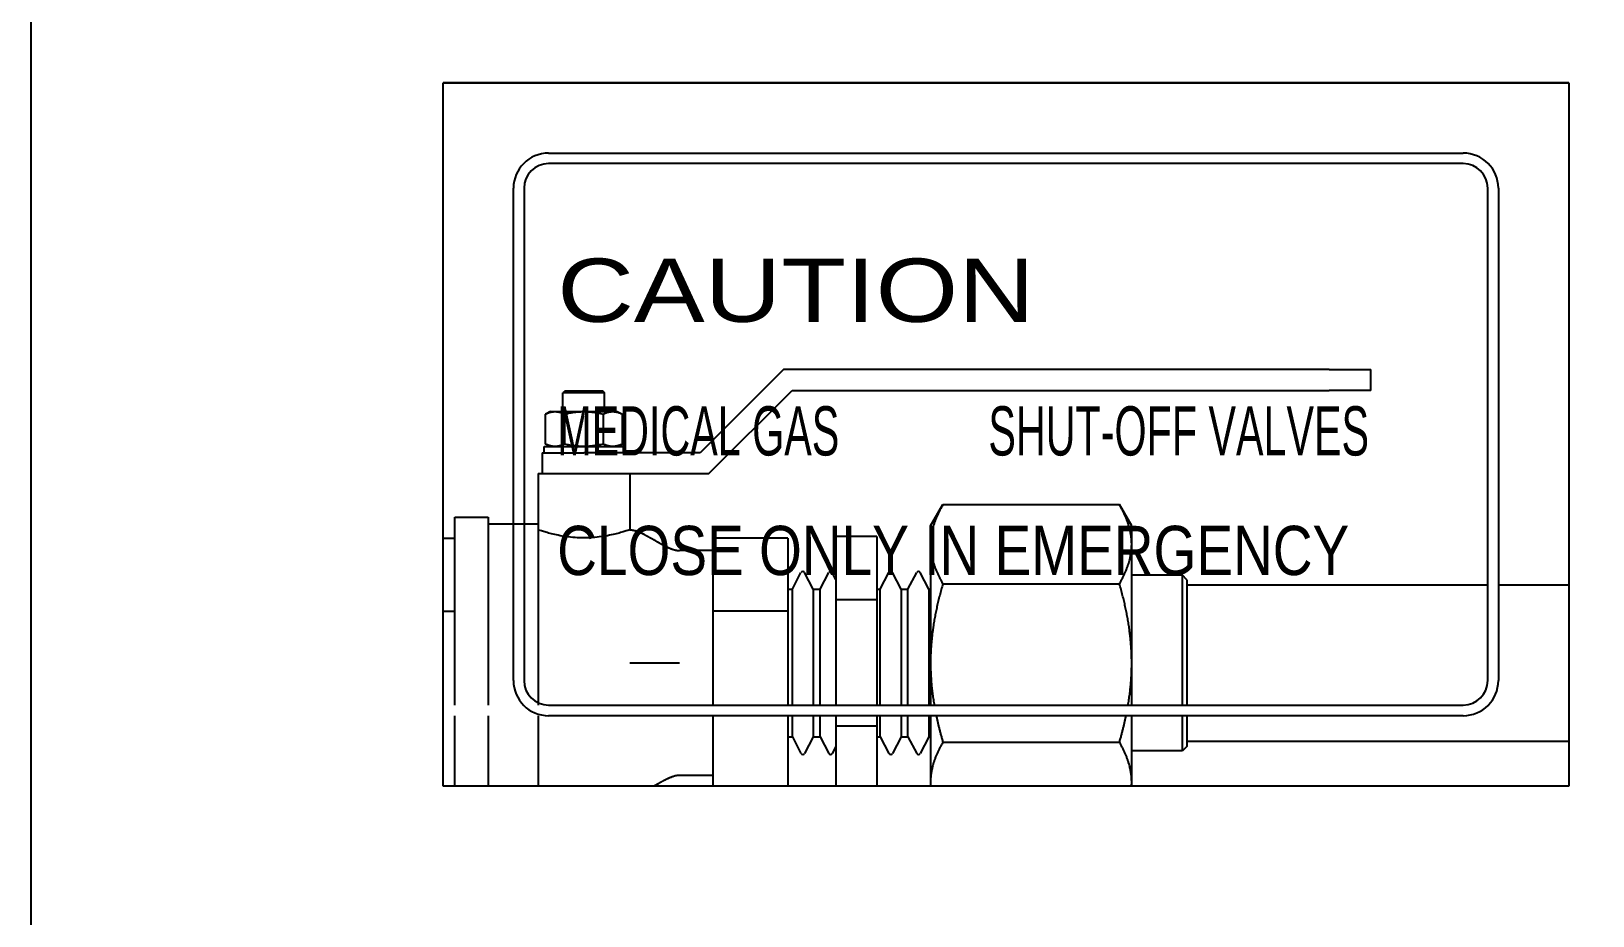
# Model space of a CAD drawing. Header units: millimetres. Extents: x 10903 to 284569, y 2319 to 62017.
# Drawn here: x 237680 to 238789, y 11393 to 12022 of the extents above; entities that cross this region are included whole.
import ezdxf

# ---------------------------------------------------------------- set-up
doc = ezdxf.new("R2010")
doc.units = ezdxf.units.MM
doc.layers.add('cps', color=7, linetype='Continuous')
doc.layers.add('CPST', color=6, linetype='Continuous')
doc.styles.add('SANSSERIF', font='sas_____.pfb', dxfattribs={"height": 10})

msp = doc.modelspace()

# ---------------------------------------------------------------- linework, layer by layer
at = {"layer": 'cps'}
for p, q in [((238772.3, 11985), (237972.3, 11985)), ((237972.3, 11985), (238772.3, 11985)), ((237972.3, 11985), (238772.3, 11985)), ((238772.3, 11985), (237972.3, 11985)), ((237972.3, 11485), (237972.3, 11985)), ((238772.3, 11985), (238772.3, 11485)), ((238772.3, 11985), (238772.3, 11485)), ((238047.3, 11935), (238697.3, 11935)), ((238047.3, 11935), (238697.3, 11935)), ((238697.3, 11927.5), (238047.3, 11927.5)), ((238697.3, 11927.5), (238047.3, 11927.5)), ((238022.3, 11560), (238022.3, 11910)), ((238022.3, 11560), (238022.3, 11910)), ((238029.8, 11910), (238029.8, 11560)), ((238029.8, 11910), (238029.8, 11560)), ((238714.8, 11560), (238714.8, 11910)), ((238714.8, 11560), (238714.8, 11910)), ((238722.3, 11910), (238722.3, 11560)), ((238722.3, 11910), (238722.3, 11560)), ((238047.3, 11542.5), (238697.3, 11542.5)), ((238047.3, 11542.5), (238697.3, 11542.5)), ((238697.3, 11535), (238047.3, 11535)), ((238697.3, 11535), (238047.3, 11535)), ((238772.3, 11485), (237972.3, 11485)), ((238772.3, 11485), (237972.3, 11485))]:
    msp.add_line(p, q, dxfattribs=at)
at = {"layer": 'cps', "color": 8}
for p, q in [((238214.2, 11781.1), (238155, 11721.9)), ((238214.2, 11781.1), (238155, 11721.9)), ((238602, 11781.1), (238214.2, 11781.1)), ((238602, 11781.1), (238214.2, 11781.1)), ((238602, 11781.1), (238631.6, 11781.1)), ((238602, 11781.1), (238631.6, 11781.1)), ((238631.6, 11766.3), (238631.6, 11781.1)), ((238631.6, 11766.3), (238631.6, 11781.1)), ((238059, 11766), (238057.5, 11764.5)), ((238059, 11766), (238057.5, 11764.5)), ((238072.3, 11764.5), (238057.5, 11764.5)), ((238057.5, 11751.2), (238057.5, 11764.5)), ((238057.5, 11751.2), (238057.5, 11764.5)), ((238072.3, 11764.5), (238057.5, 11764.5)), ((238059, 11766), (238072.3, 11766)), ((238059, 11766), (238072.3, 11766)), ((238072.3, 11766), (238085.7, 11766)), ((238072.3, 11766), (238085.7, 11766)), ((238087.1, 11764.5), (238072.3, 11764.5)), ((238087.1, 11764.5), (238072.3, 11764.5)), ((238085.7, 11766), (238087.1, 11764.5)), ((238085.7, 11766), (238087.1, 11764.5)), ((238087.1, 11751.2), (238087.1, 11764.5)), ((238087.1, 11751.2), (238087.1, 11764.5)), ((238161.1, 11707.1), (238220.3, 11766.3)), ((238161.1, 11707.1), (238220.3, 11766.3)), ((238220.3, 11766.3), (238602, 11766.3)), ((238220.3, 11766.3), (238602, 11766.3)), ((238631.6, 11766.3), (238602, 11766.3)), ((238631.6, 11766.3), (238602, 11766.3)), ((238048.7, 11751.2), (238045, 11749.5)), ((238048.7, 11751.2), (238045, 11749.5)), ((238045, 11728.1), (238045, 11749.5)), ((238045, 11728.1), (238045, 11749.5)), ((238048.7, 11751.2), (238072.3, 11751.2)), ((238048.7, 11751.2), (238072.3, 11751.2)), ((238058.7, 11728.1), (238058.7, 11749.5)), ((238058.7, 11728.1), (238058.7, 11749.5)), ((238072.3, 11751.2), (238096, 11751.2)), ((238072.3, 11751.2), (238096, 11751.2)), ((238086, 11749.5), (238086, 11728.1)), ((238086, 11749.5), (238086, 11728.1)), ((238096, 11751.2), (238099.7, 11749.5)), ((238096, 11751.2), (238099.7, 11749.5)), ((238099.7, 11728.1), (238099.7, 11749.5)), ((238099.7, 11728.1), (238099.7, 11749.5)), ((238042.7, 11721.9), (238042.7, 11707.1)), ((238042.7, 11721.9), (238072.3, 11721.9)), ((238042.7, 11721.9), (238072.3, 11721.9)), ((238042.7, 11721.9), (238042.7, 11707.1)), ((238044.2, 11721.9), (238044.2, 11726.4)), ((238044.2, 11726.4), (238072.3, 11726.4)), ((238044.2, 11726.4), (238072.3, 11726.4)), ((238044.2, 11721.9), (238044.2, 11726.4)), ((238048.7, 11726.4), (238045, 11728.1)), ((238048.7, 11726.4), (238045, 11728.1)), ((238072.3, 11726.4), (238100.5, 11726.4)), ((238072.3, 11726.4), (238100.5, 11726.4)), ((238155, 11721.9), (238072.3, 11721.9)), ((238155, 11721.9), (238072.3, 11721.9)), ((238096, 11726.4), (238099.7, 11728.1)), ((238096, 11726.4), (238099.7, 11728.1)), ((238100.5, 11721.9), (238100.5, 11726.4)), ((238100.5, 11721.9), (238100.5, 11726.4)), ((238039.8, 11707.1), (238085.9, 11707.1)), ((238039.8, 11707.1), (238039.8, 11671.4)), ((238039.8, 11707.1), (238039.8, 11671.4)), ((238039.8, 11707.1), (238085.9, 11707.1)), ((238085.9, 11707.1), (238161.1, 11707.1)), ((238085.9, 11707.1), (238161.1, 11707.1)), ((238104.9, 11707.1), (238104.9, 11667.2)), ((238104.9, 11707.1), (238104.9, 11667.2)), ((237980.6, 11542.5), (237980.6, 11676.1)), ((237980.6, 11676.1), (238004.3, 11676.1)), ((237980.6, 11676.1), (238004.3, 11676.1)), ((237980.6, 11542.5), (237980.6, 11676.1)), ((238004.3, 11676.1), (238004.3, 11542.5)), ((238004.3, 11676.1), (238004.3, 11542.5)), ((238318.7, 11670), (238327.5, 11685.1)), ((238318.7, 11670), (238327.5, 11685.1)), ((238327.5, 11685.1), (238453, 11685.1)), ((238327.5, 11685.1), (238453, 11685.1)), ((238461.7, 11670), (238453, 11685.1)), ((238461.7, 11670), (238453, 11685.1)), ((238004.3, 11671.4), (238039.8, 11671.4)), ((238004.3, 11671.4), (238039.8, 11671.4)), ((238039.8, 11671.4), (238039.8, 11542.5)), ((238039.8, 11671.4), (238039.8, 11542.5)), ((238318.7, 11670), (238318.7, 11656.9)), ((238318.7, 11670), (238318.7, 11656.9)), ((238461.7, 11656.9), (238461.7, 11670)), ((238461.7, 11656.9), (238461.7, 11670)), ((237972.3, 11661.3), (237980.6, 11661.3)), ((237972.3, 11661.3), (237980.6, 11661.3)), ((238164.1, 11661.3), (238164.1, 11609.3)), ((238217.3, 11661.3), (238164.1, 11661.3)), ((238217.3, 11661.3), (238164.1, 11661.3)), ((238164.1, 11661.3), (238164.1, 11609.3)), ((238217.3, 11661.3), (238217.3, 11609.3)), ((238217.3, 11661.3), (238217.3, 11609.3)), ((238251.5, 11662.5), (238251.5, 11617.5)), ((238280.5, 11662.5), (238251.5, 11662.5)), ((238280.5, 11662.5), (238251.5, 11662.5)), ((238251.5, 11662.5), (238251.5, 11617.5)), ((238280.5, 11662.5), (238280.5, 11617.5)), ((238280.5, 11662.5), (238280.5, 11617.5)), ((238318.7, 11656.9), (238318.7, 11572.5)), ((238318.7, 11656.9), (238318.7, 11572.5)), ((238461.7, 11572.5), (238461.7, 11656.9)), ((238461.7, 11572.5), (238461.7, 11656.9)), ((238164.1, 11652.4), (238140.4, 11652.4)), ((238164.1, 11652.4), (238140.4, 11652.4)), ((238220.5, 11624.9), (238226.6, 11636.8)), ((238220.5, 11624.9), (238226.6, 11636.8)), ((238235.3, 11624.9), (238229.1, 11636.8)), ((238235.3, 11624.9), (238229.1, 11636.8)), ((238240.3, 11624.9), (238246.4, 11636.8)), ((238240.3, 11624.9), (238246.4, 11636.8)), ((238251.5, 11631.8), (238248.9, 11636.8)), ((238251.5, 11631.8), (238248.9, 11636.8)), ((238282.9, 11624.9), (238289.1, 11636.8)), ((238282.9, 11624.9), (238289.1, 11636.8)), ((238297.8, 11624.9), (238291.6, 11636.8)), ((238297.8, 11624.9), (238291.6, 11636.8)), ((238302.7, 11624.9), (238308.9, 11636.8)), ((238302.7, 11624.9), (238308.9, 11636.8)), ((238317.6, 11624.9), (238311.4, 11636.8)), ((238317.6, 11624.9), (238311.4, 11636.8)), ((238497.7, 11635), (238461.7, 11635)), ((238497.7, 11635), (238461.7, 11635)), ((238497.7, 11626.6), (238497.7, 11635)), ((238501, 11631.7), (238497.7, 11635)), ((238501, 11631.7), (238497.7, 11635)), ((238497.7, 11626.6), (238497.7, 11635)), ((238501, 11631.7), (238501, 11623.8)), ((238501, 11631.7), (238501, 11623.8)), ((238217.3, 11624.9), (238220.5, 11624.9)), ((238217.3, 11624.9), (238220.5, 11624.9)), ((238220.5, 11598.7), (238220.5, 11624.9)), ((238220.5, 11598.7), (238220.5, 11624.9)), ((238235.3, 11624.9), (238235.3, 11598.7)), ((238235.3, 11624.9), (238240.3, 11624.9)), ((238235.3, 11624.9), (238240.3, 11624.9)), ((238235.3, 11624.9), (238235.3, 11598.7)), ((238240.3, 11598.7), (238240.3, 11624.9)), ((238240.3, 11598.7), (238240.3, 11624.9)), ((238280.5, 11624.9), (238282.9, 11624.9)), ((238280.5, 11624.9), (238282.9, 11624.9)), ((238282.9, 11598.7), (238282.9, 11624.9)), ((238282.9, 11598.7), (238282.9, 11624.9)), ((238297.8, 11624.9), (238297.8, 11598.7)), ((238297.8, 11624.9), (238302.7, 11624.9)), ((238297.8, 11624.9), (238302.7, 11624.9)), ((238297.8, 11624.9), (238297.8, 11598.7)), ((238302.7, 11598.7), (238302.7, 11624.9)), ((238302.7, 11598.7), (238302.7, 11624.9)), ((238317.6, 11624.9), (238317.6, 11598.7)), ((238317.6, 11624.9), (238318.7, 11624.9)), ((238317.6, 11624.9), (238318.7, 11624.9)), ((238317.6, 11624.9), (238317.6, 11598.7)), ((238327.5, 11628.8), (238453, 11628.8)), ((238327.5, 11628.8), (238453, 11628.8)), ((238497.7, 11542.5), (238497.7, 11626.6)), ((238497.7, 11542.5), (238497.7, 11626.6)), ((238501, 11628), (238714.8, 11628)), ((238501, 11628), (238714.8, 11628)), ((238501, 11623.8), (238501, 11542.5)), ((238501, 11623.8), (238501, 11542.5)), ((238722.3, 11628), (238772.3, 11628)), ((238722.3, 11628), (238772.3, 11628)), ((237972.3, 11609.3), (237980.6, 11609.3)), ((237972.3, 11609.3), (237980.6, 11609.3)), ((238217.3, 11609.3), (238164.1, 11609.3)), ((238164.1, 11609.3), (238164.1, 11542.5)), ((238164.1, 11609.3), (238164.1, 11542.5)), ((238217.3, 11609.3), (238164.1, 11609.3)), ((238217.3, 11609.3), (238217.3, 11542.5)), ((238217.3, 11609.3), (238217.3, 11542.5)), ((238251.5, 11617.5), (238251.5, 11542.5)), ((238280.5, 11617.5), (238251.5, 11617.5)), ((238280.5, 11617.5), (238251.5, 11617.5)), ((238251.5, 11617.5), (238251.5, 11542.5)), ((238280.5, 11617.5), (238280.5, 11542.5)), ((238280.5, 11617.5), (238280.5, 11542.5)), ((238220.5, 11542.5), (238220.5, 11598.7)), ((238220.5, 11542.5), (238220.5, 11598.7)), ((238235.3, 11598.7), (238235.3, 11542.5)), ((238235.3, 11598.7), (238235.3, 11542.5)), ((238240.3, 11542.5), (238240.3, 11598.7)), ((238240.3, 11542.5), (238240.3, 11598.7)), ((238282.9, 11542.5), (238282.9, 11598.7)), ((238282.9, 11542.5), (238282.9, 11598.7)), ((238297.8, 11598.7), (238297.8, 11542.5)), ((238297.8, 11598.7), (238297.8, 11542.5)), ((238302.7, 11542.5), (238302.7, 11598.7)), ((238302.7, 11542.5), (238302.7, 11598.7)), ((238317.6, 11598.7), (238317.6, 11542.5)), ((238317.6, 11598.7), (238317.6, 11542.5)), ((238318.7, 11572.5), (238318.7, 11542.5)), ((238318.7, 11572.5), (238318.7, 11542.5)), ((238461.7, 11542.5), (238461.7, 11572.5)), ((238461.7, 11542.5), (238461.7, 11572.5)), ((237980.6, 11485), (237980.6, 11535)), ((237980.6, 11485), (237980.6, 11535)), ((238004.3, 11535), (238004.3, 11485)), ((238004.3, 11535), (238004.3, 11485)), ((238039.8, 11535), (238039.8, 11485)), ((238039.8, 11535), (238039.8, 11485)), ((238164.1, 11535), (238164.1, 11485)), ((238164.1, 11535), (238164.1, 11485)), ((238217.3, 11535), (238217.3, 11485)), ((238217.3, 11535), (238217.3, 11485)), ((238220.5, 11520), (238220.5, 11535)), ((238220.5, 11520), (238220.5, 11535)), ((238235.3, 11535), (238235.3, 11520)), ((238235.3, 11535), (238235.3, 11520)), ((238240.3, 11520), (238240.3, 11535)), ((238240.3, 11520), (238240.3, 11535)), ((238251.5, 11535), (238251.5, 11527.5)), ((238251.5, 11535), (238251.5, 11527.5)), ((238280.5, 11535), (238280.5, 11527.5)), ((238280.5, 11535), (238280.5, 11527.5)), ((238282.9, 11520), (238282.9, 11535)), ((238282.9, 11520), (238282.9, 11535)), ((238297.8, 11535), (238297.8, 11520)), ((238297.8, 11535), (238297.8, 11520)), ((238302.7, 11520), (238302.7, 11535)), ((238302.7, 11520), (238302.7, 11535)), ((238317.6, 11535), (238317.6, 11520)), ((238317.6, 11535), (238317.6, 11520)), ((238318.7, 11535), (238318.7, 11488)), ((238318.7, 11535), (238318.7, 11488)), ((238461.7, 11488), (238461.7, 11535)), ((238461.7, 11488), (238461.7, 11535)), ((238497.7, 11510), (238497.7, 11535)), ((238497.7, 11510), (238497.7, 11535)), ((238501, 11535), (238501, 11513.2)), ((238501, 11535), (238501, 11513.2)), ((238251.5, 11527.5), (238251.5, 11485)), ((238280.5, 11527.5), (238251.5, 11527.5)), ((238280.5, 11527.5), (238251.5, 11527.5)), ((238251.5, 11527.5), (238251.5, 11485)), ((238280.5, 11527.5), (238280.5, 11485)), ((238280.5, 11527.5), (238280.5, 11485)), ((238217.3, 11520), (238220.5, 11520)), ((238217.3, 11520), (238220.5, 11520)), ((238220.5, 11520), (238226.6, 11508.2)), ((238220.5, 11520), (238226.6, 11508.2)), ((238235.3, 11520), (238229.1, 11508.2)), ((238235.3, 11520), (238229.1, 11508.2)), ((238235.3, 11520), (238240.3, 11520)), ((238235.3, 11520), (238240.3, 11520)), ((238240.3, 11520), (238246.4, 11508.2)), ((238240.3, 11520), (238246.4, 11508.2)), ((238251.5, 11513.2), (238248.9, 11508.2)), ((238251.5, 11513.2), (238248.9, 11508.2)), ((238280.5, 11520), (238282.9, 11520)), ((238280.5, 11520), (238282.9, 11520)), ((238282.9, 11520), (238289.1, 11508.2)), ((238282.9, 11520), (238289.1, 11508.2)), ((238297.8, 11520), (238291.6, 11508.2)), ((238297.8, 11520), (238291.6, 11508.2)), ((238297.8, 11520), (238302.7, 11520)), ((238297.8, 11520), (238302.7, 11520)), ((238302.7, 11520), (238308.9, 11508.2)), ((238302.7, 11520), (238308.9, 11508.2)), ((238317.6, 11520), (238311.4, 11508.2)), ((238317.6, 11520), (238311.4, 11508.2)), ((238317.6, 11520), (238318.7, 11520)), ((238317.6, 11520), (238318.7, 11520)), ((238327.5, 11516.2), (238453, 11516.2)), ((238327.5, 11516.2), (238453, 11516.2)), ((238497.7, 11510), (238461.7, 11510)), ((238497.7, 11510), (238461.7, 11510)), ((238501, 11513.2), (238497.7, 11510)), ((238501, 11513.2), (238497.7, 11510)), ((238501, 11516.9), (238772.3, 11516.9)), ((238501, 11516.9), (238772.3, 11516.9)), ((238164.1, 11492.6), (238140.4, 11492.6)), ((238164.1, 11492.6), (238140.4, 11492.6)), ((238318.7, 11488), (238318.7, 11485)), ((238318.7, 11488), (238318.7, 11485)), ((238461.7, 11485), (238461.7, 11488)), ((238461.7, 11485), (238461.7, 11488))]:
    msp.add_line(p, q, dxfattribs=at)
at = {"layer": 'cps'}
for centre, radius, start, end in [((238047.3, 11910), 25, 90, 180), ((238697.3, 11910), 25, 0, 90), ((238697.3, 11910), 25, 0, 90), ((238047.3, 11910), 17.5, 90, 180), ((238697.3, 11910), 17.5, 0, 90), ((238697.3, 11910), 17.5, 0, 90), ((238047.3, 11560), 25, 180, 270), ((238047.3, 11560), 17.5, 180, 270), ((238697.3, 11560), 25, 270, 0), ((238697.3, 11560), 17.5, 270, 0), ((238697.3, 11560), 17.5, 270, 0), ((238697.3, 11560), 25, 270, 0)]:
    msp.add_arc(centre, radius, start, end, dxfattribs=at)
at = {"layer": 'cps', "color": 8}
for centre, start, end in [((238227.9, 11636.2), 27.5, 152.5), ((238227.9, 11636.2), 27.5, 152.5), ((238247.7, 11636.2), 27.5, 152.5), ((238247.7, 11636.2), 27.5, 152.5), ((238290.4, 11636.2), 27.5, 152.5), ((238290.4, 11636.2), 27.5, 152.5), ((238310.1, 11636.2), 27.5, 152.5), ((238310.1, 11636.2), 27.5, 152.5), ((238227.9, 11508.8), 207.5, 332.5), ((238227.9, 11508.8), 207.5, 332.5), ((238247.7, 11508.8), 207.5, 332.5), ((238247.7, 11508.8), 207.5, 332.5), ((238290.4, 11508.8), 207.5, 332.5), ((238290.4, 11508.8), 207.5, 332.5), ((238310.1, 11508.8), 207.5, 332.5), ((238310.1, 11508.8), 207.5, 332.5)]:
    msp.add_arc(centre, 1.39, start, end, dxfattribs=at)
for points, weights in [([(238045, 11749.5), (238051.8, 11752.7), (238058.7, 11749.5)], [1, 1.15470053838, 1]), ([(238045, 11749.5), (238051.8, 11752.7), (238058.7, 11749.5)], [1, 1.15470053838, 1]), ([(238058.7, 11749.5), (238072.3, 11752.7), (238086, 11749.5)], [1, 1.15470053838, 1]), ([(238058.7, 11749.5), (238072.3, 11752.7), (238086, 11749.5)], [1, 1.15470053838, 1]), ([(238086, 11749.5), (238092.8, 11752.7), (238099.7, 11749.5)], [1, 1.15470053838, 1]), ([(238086, 11749.5), (238092.8, 11752.7), (238099.7, 11749.5)], [1, 1.15470053838, 1]), ([(238058.7, 11728.1), (238051.8, 11724.9), (238045, 11728.1)], [1, 1.15470053838, 1]), ([(238058.7, 11728.1), (238051.8, 11724.9), (238045, 11728.1)], [1, 1.15470053838, 1]), ([(238086, 11728.1), (238072.3, 11724.9), (238058.7, 11728.1)], [1, 1.15470053838, 1]), ([(238086, 11728.1), (238072.3, 11724.9), (238058.7, 11728.1)], [1, 1.15470053838, 1]), ([(238099.7, 11728.1), (238092.8, 11724.9), (238086, 11728.1)], [1, 1.15470053838, 1]), ([(238099.7, 11728.1), (238092.8, 11724.9), (238086, 11728.1)], [1, 1.15470053838, 1]), ([(238327.5, 11685.1), (238318.7, 11670), (238318.7, 11656.9)], [1.01981541865, 1.04818815859, 1]), ([(238327.5, 11685.1), (238318.7, 11670), (238318.7, 11656.9)], [1.01981541865, 1.04818815859, 1]), ([(238461.7, 11656.9), (238461.7, 11670), (238453, 11685.1)], [1, 1.04818815859, 1.01981541865]), ([(238461.7, 11656.9), (238461.7, 11670), (238453, 11685.1)], [1, 1.04818815859, 1.01981541865]), ([(238318.7, 11656.9), (238318.7, 11643.9), (238327.5, 11628.8)], [1, 1.04818815859, 1.01981541865]), ([(238318.7, 11656.9), (238318.7, 11643.9), (238327.5, 11628.8)], [1, 1.04818815859, 1.01981541865]), ([(238453, 11628.8), (238461.7, 11643.9), (238461.7, 11656.9)], [1.01981541865, 1.04818815859, 1]), ([(238453, 11628.8), (238461.7, 11643.9), (238461.7, 11656.9)], [1.01981541865, 1.04818815859, 1]), ([(238327.5, 11628.8), (238318.7, 11598.6), (238318.7, 11572.5)], [1.01981541865, 1.04818815859, 1]), ([(238327.5, 11628.8), (238318.7, 11598.6), (238318.7, 11572.5)], [1.01981541865, 1.04818815859, 1]), ([(238461.7, 11572.5), (238461.7, 11598.6), (238453, 11628.8)], [1, 1.04818815859, 1.01981541865]), ([(238461.7, 11572.5), (238461.7, 11598.6), (238453, 11628.8)], [1, 1.04818815859, 1.01981541865]), ([(238318.7, 11572.5), (238318.7, 11557.8), (238321.4, 11542.5)], [1, 1.02648243742, 1.02984197653]), ([(238318.7, 11572.5), (238318.7, 11557.8), (238321.4, 11542.5)], [1, 1.02648243742, 1.02984197653]), ([(238459.1, 11542.5), (238461.7, 11557.8), (238461.7, 11572.5)], [1.02984197653, 1.02648243742, 1]), ([(238459.1, 11542.5), (238461.7, 11557.8), (238461.7, 11572.5)], [1.02984197653, 1.02648243742, 1]), ([(238322.8, 11535), (238324.6, 11525.9), (238327.5, 11516.2)], [1.03011135966, 1.0288135657, 1.01981541865]), ([(238322.8, 11535), (238324.6, 11525.9), (238327.5, 11516.2)], [1.03011135966, 1.0288135657, 1.01981541865]), ([(238453, 11516.2), (238455.9, 11525.9), (238457.7, 11535)], [1.01981541865, 1.0288135657, 1.03011135966]), ([(238453, 11516.2), (238455.9, 11525.9), (238457.7, 11535)], [1.01981541865, 1.0288135657, 1.03011135966]), ([(238327.5, 11516.2), (238318.7, 11501.1), (238318.7, 11488)], [1.01981541865, 1.04818815859, 1]), ([(238327.5, 11516.2), (238318.7, 11501.1), (238318.7, 11488)], [1.01981541865, 1.04818815859, 1]), ([(238461.7, 11488), (238461.7, 11501.1), (238453, 11516.2)], [1, 1.04818815859, 1.01981541865]), ([(238461.7, 11488), (238461.7, 11501.1), (238453, 11516.2)], [1, 1.04818815859, 1.01981541865]), ([(238318.7, 11488), (238318.7, 11486.5), (238318.9, 11485)], [1, 1.00541307684, 1.00986007001]), ([(238318.7, 11488), (238318.7, 11486.5), (238318.9, 11485)], [1, 1.00541307684, 1.00986007001]), ([(238461.6, 11485), (238461.7, 11486.5), (238461.7, 11488)], [1.00986007001, 1.00541307684, 1]), ([(238461.6, 11485), (238461.7, 11486.5), (238461.7, 11488)], [1.00986007001, 1.00541307684, 1])]:
    msp.add_rational_spline(points, weights, degree=2, dxfattribs=at)
for points, degree, knots in [([(238104.9, 11667.2), (238104.9, 11667.2), (238104.7, 11667.1), (238103.9, 11666.8), (238103.2, 11666.6), (238101.6, 11666.1), (238100.5, 11665.8), (238098.1, 11665.1), (238096.8, 11664.7), (238093.9, 11664), (238092.3, 11663.6), (238088.8, 11662.9), (238086.8, 11662.6), (238082.8, 11662), (238080.7, 11661.8), (238076.5, 11661.5), (238074.4, 11661.4), (238070.3, 11661.4), (238068.2, 11661.5), (238063.9, 11661.8), (238061.8, 11662), (238057.8, 11662.6), (238055.9, 11662.9), (238052.4, 11663.6), (238050.8, 11664), (238047.9, 11664.7), (238046.5, 11665.1), (238044.2, 11665.8), (238043.1, 11666.1), (238041.5, 11666.6), (238040.8, 11666.8), (238040, 11667.1), (238039.8, 11667.2), (238039.8, 11667.2)], 3, [16.722796, 16.722796, 16.722796, 16.722796, 18.812593, 18.812593, 20.90239, 20.90239, 22.992187, 22.992187, 25.081984, 25.081984, 27.172886, 27.172886, 29.263788, 29.263788, 31.354689, 31.354689, 33.445591, 33.445591, 35.536493, 35.536493, 37.627395, 37.627395, 39.718297, 39.718297, 41.809198, 41.809198, 43.898995, 43.898995, 45.988793, 45.988793, 48.07859, 48.07859, 50.168387, 50.168387, 50.168387, 50.168387]), ([(238104.9, 11667.2), (238104.9, 11667.2), (238104.7, 11667.1), (238103.9, 11666.8), (238103.2, 11666.6), (238101.6, 11666.1), (238100.5, 11665.8), (238098.1, 11665.1), (238096.8, 11664.7), (238093.9, 11664), (238092.3, 11663.6), (238088.8, 11662.9), (238086.8, 11662.6), (238082.8, 11662), (238080.7, 11661.8), (238076.5, 11661.5), (238074.4, 11661.4), (238070.3, 11661.4), (238068.2, 11661.5), (238063.9, 11661.8), (238061.8, 11662), (238057.8, 11662.6), (238055.9, 11662.9), (238052.4, 11663.6), (238050.8, 11664), (238047.9, 11664.7), (238046.5, 11665.1), (238044.2, 11665.8), (238043.1, 11666.1), (238041.5, 11666.6), (238040.8, 11666.8), (238040, 11667.1), (238039.8, 11667.2), (238039.8, 11667.2)], 3, [16.722796, 16.722796, 16.722796, 16.722796, 18.812593, 18.812593, 20.90239, 20.90239, 22.992187, 22.992187, 25.081984, 25.081984, 27.172886, 27.172886, 29.263788, 29.263788, 31.354689, 31.354689, 33.445591, 33.445591, 35.536493, 35.536493, 37.627395, 37.627395, 39.718297, 39.718297, 41.809198, 41.809198, 43.898995, 43.898995, 45.988793, 45.988793, 48.07859, 48.07859, 50.168387, 50.168387, 50.168387, 50.168387]), ([(238104.9, 11667.2), (238105.4, 11667.2), (238105.9, 11667.1), (238106.4, 11667.1), (238106.9, 11667), (238107.4, 11666.9), (238107.9, 11666.8), (238108.4, 11666.7), (238108.9, 11666.5), (238109.4, 11666.4), (238109.9, 11666.2), (238110.6, 11666), (238111.2, 11665.7), (238111.9, 11665.5), (238112.6, 11665.2), (238113.2, 11664.9), (238113.9, 11664.6), (238114.5, 11664.3), (238115.6, 11663.7), (238116.7, 11663.1), (238117.8, 11662.5), (238118.9, 11661.9), (238120, 11661.3), (238121.1, 11660.7), (238122.1, 11660.1), (238123.2, 11659.5), (238124.3, 11658.8), (238125.4, 11658.2), (238127.7, 11656.9), (238130, 11655.7), (238132.4, 11654.5), (238133.4, 11654.1), (238134.3, 11653.7), (238135.3, 11653.4), (238136.2, 11653.1), (238136.9, 11652.9), (238137.6, 11652.7), (238138.3, 11652.6), (238139, 11652.5), (238139.7, 11652.4), (238140.4, 11652.4)], 1, [0, 0, 0.101689, 0.203377, 0.305066, 0.406755, 0.508443, 0.610132, 0.711821, 0.813509, 0.915198, 1.016887, 1.16095, 1.305013, 1.449076, 1.593139, 1.737202, 1.881265, 2.025327, 2.273548, 2.521768, 2.769988, 3.018208, 3.266428, 3.514648, 3.762868, 4.011088, 4.259308, 4.507528, 5.039454, 5.571381, 6.103307, 6.307206, 6.511106, 6.715005, 6.918904, 7.059297, 7.199689, 7.340081, 7.480474, 7.620866, 7.761258, 7.761258]), ([(238104.9, 11667.2), (238105.4, 11667.2), (238105.9, 11667.1), (238106.4, 11667.1), (238106.9, 11667), (238107.4, 11666.9), (238107.9, 11666.8), (238108.4, 11666.7), (238108.9, 11666.5), (238109.4, 11666.4), (238109.9, 11666.2), (238110.6, 11666), (238111.2, 11665.7), (238111.9, 11665.5), (238112.6, 11665.2), (238113.2, 11664.9), (238113.9, 11664.6), (238114.5, 11664.3), (238115.6, 11663.7), (238116.7, 11663.1), (238117.8, 11662.5), (238118.9, 11661.9), (238120, 11661.3), (238121.1, 11660.7), (238122.1, 11660.1), (238123.2, 11659.5), (238124.3, 11658.8), (238125.4, 11658.2), (238127.7, 11656.9), (238130, 11655.7), (238132.4, 11654.5), (238133.4, 11654.1), (238134.3, 11653.7), (238135.3, 11653.4), (238136.2, 11653.1), (238136.9, 11652.9), (238137.6, 11652.7), (238138.3, 11652.6), (238139, 11652.5), (238139.7, 11652.4), (238140.4, 11652.4)], 1, [0, 0, 0.101689, 0.203377, 0.305066, 0.406755, 0.508443, 0.610132, 0.711821, 0.813509, 0.915198, 1.016887, 1.16095, 1.305013, 1.449076, 1.593139, 1.737202, 1.881265, 2.025327, 2.273548, 2.521768, 2.769988, 3.018208, 3.266428, 3.514648, 3.762868, 4.011088, 4.259308, 4.507528, 5.039454, 5.571381, 6.103307, 6.307206, 6.511106, 6.715005, 6.918904, 7.059297, 7.199689, 7.340081, 7.480474, 7.620866, 7.761258, 7.761258]), ([(238104.9, 11572.5), (238106.6, 11572.5), (238108.4, 11572.5), (238110.4, 11572.5), (238112.3, 11572.5), (238114.3, 11572.5), (238116.3, 11572.5), (238118.3, 11572.5), (238120.5, 11572.5), (238122.6, 11572.5), (238124.7, 11572.5), (238126.8, 11572.5), (238128.9, 11572.5), (238131, 11572.5), (238133.1, 11572.5), (238135, 11572.5), (238136.9, 11572.5), (238138.7, 11572.5), (238140.4, 11572.5)], 3, [0, 0, 0, 0, 0.167953, 0.167953, 0.167953, 0.332343, 0.332343, 0.332343, 0.497643, 0.497643, 0.497643, 0.66511, 0.66511, 0.66511, 0.834009, 0.834009, 0.834009, 1, 1, 1, 1]), ([(238104.9, 11572.5), (238106.6, 11572.5), (238108.4, 11572.5), (238110.4, 11572.5), (238112.3, 11572.5), (238114.3, 11572.5), (238116.3, 11572.5), (238118.3, 11572.5), (238120.5, 11572.5), (238122.6, 11572.5), (238124.7, 11572.5), (238126.8, 11572.5), (238128.9, 11572.5), (238131, 11572.5), (238133.1, 11572.5), (238135, 11572.5), (238136.9, 11572.5), (238138.7, 11572.5), (238140.4, 11572.5)], 3, [0, 0, 0, 0, 0.167953, 0.167953, 0.167953, 0.332343, 0.332343, 0.332343, 0.497643, 0.497643, 0.497643, 0.66511, 0.66511, 0.66511, 0.834009, 0.834009, 0.834009, 1, 1, 1, 1]), ([(238140.4, 11492.6), (238139.9, 11492.6), (238139.4, 11492.5), (238138.9, 11492.5), (238138.4, 11492.4), (238137.9, 11492.3), (238137.4, 11492.2), (238136.9, 11492.1), (238136.4, 11491.9), (238135.9, 11491.8), (238135.4, 11491.6), (238134.7, 11491.4), (238134.1, 11491.1), (238133.4, 11490.9), (238132.7, 11490.6), (238132.1, 11490.3), (238131.4, 11490), (238130.8, 11489.7), (238129.7, 11489.1), (238128.6, 11488.5), (238127.5, 11487.9), (238126.4, 11487.3), (238125.3, 11486.7), (238124.2, 11486.1), (238123.2, 11485.5), (238122.3, 11485)], 1, [0, 0, 0.101689, 0.203377, 0.305066, 0.406755, 0.508443, 0.610132, 0.711821, 0.813509, 0.915198, 1.016887, 1.16095, 1.305013, 1.449076, 1.593139, 1.737202, 1.881265, 2.025327, 2.273548, 2.521768, 2.769988, 3.018208, 3.266428, 3.514648, 3.762868, 3.961279, 3.961279]), ([(238140.4, 11492.6), (238139.9, 11492.6), (238139.4, 11492.5), (238138.9, 11492.5), (238138.4, 11492.4), (238137.9, 11492.3), (238137.4, 11492.2), (238136.9, 11492.1), (238136.4, 11491.9), (238135.9, 11491.8), (238135.4, 11491.6), (238134.7, 11491.4), (238134.1, 11491.1), (238133.4, 11490.9), (238132.7, 11490.6), (238132.1, 11490.3), (238131.4, 11490), (238130.8, 11489.7), (238129.7, 11489.1), (238128.6, 11488.5), (238127.5, 11487.9), (238126.4, 11487.3), (238125.3, 11486.7), (238124.2, 11486.1), (238123.2, 11485.5), (238122.3, 11485)], 1, [0, 0, 0.101689, 0.203377, 0.305066, 0.406755, 0.508443, 0.610132, 0.711821, 0.813509, 0.915198, 1.016887, 1.16095, 1.305013, 1.449076, 1.593139, 1.737202, 1.881265, 2.025327, 2.273548, 2.521768, 2.769988, 3.018208, 3.266428, 3.514648, 3.762868, 3.961279, 3.961279])]:
    msp.add_open_spline(points, degree=degree, knots=knots, dxfattribs=at)
at = {"layer": 'CPST', "color": 2}
msp.add_lwpolyline([(237679.6, 14857.5), (238937.7, 14857.5), (238937.7, 10585), (237679.6, 10585)], close=True, dxfattribs=at)

# ---------------------------------------------------------------- texts
at = {"layer": 'cps', "style": 'SANSSERIF', "width": 1.2}
msp.add_text('CAUTION', height=45, dxfattribs=at).set_placement((238053.4, 11815))
at = {"layer": 'cps', "color": 8, "style": 'SANSSERIF'}
for s, width, p in [('MEDICAL GAS             SHUT-OFF VALVES', 0.6, (238053.4, 11720)), ('CLOSE ONLY IN EMERGENCY', 0.8, (238053.4, 11635))]:
    msp.add_text(s, height=35, dxfattribs=dict(at, width=width)).set_placement(p)

doc.saveas('drawing.dxf')
